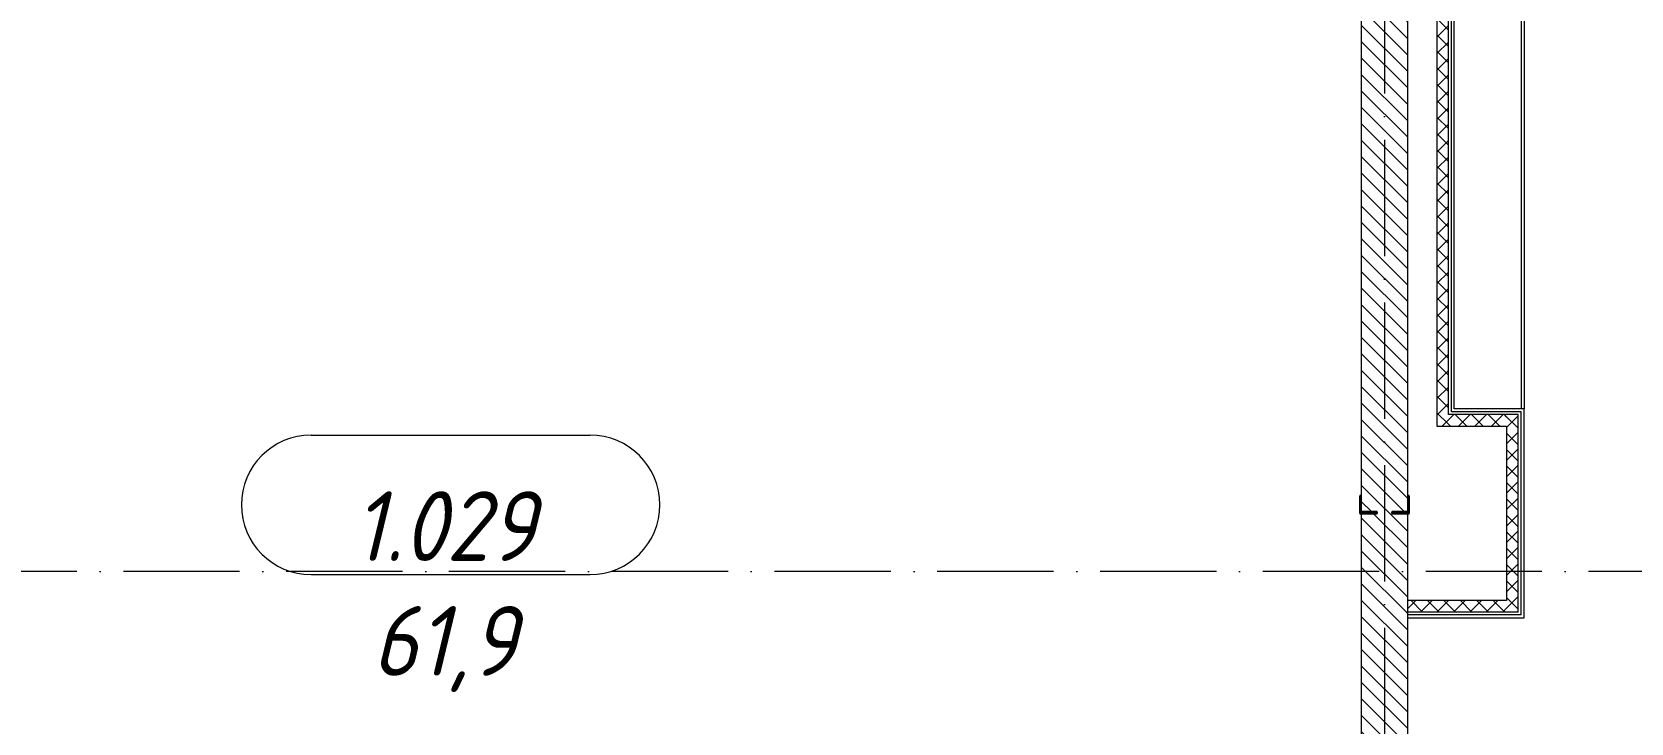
# Model space of a CAD drawing. Header units: millimetres. Extents: x -401725 to 250493, y 305116 to 802890.
# Drawn here: x -127832 to -120955, y 517294 to 520269 of the extents above; entities that cross this region are included whole.
import ezdxf

# ---------------------------------------------------------------- set-up
doc = ezdxf.new("R2010")
doc.units = ezdxf.units.MM
doc.linetypes.add('50_200_ШТРИХ_1Т_ш5_п1_п1_', pattern=[700, 500, -100, 0, -100])
doc.layers.add('A-AREA-IDEN-1', color=7, linetype='Continuous', lineweight=9, true_color=0x000000)
doc.layers.add('A-WALL-____-PATT-3', color=9, linetype='Continuous', lineweight=9, true_color=0x808080)
for name, color, linetype, lineweight in [('A-GENM-____-MCUT', 7, 'Continuous', 25), ('A-GENM-____-OTLN-1', 7, 'Continuous', 25), ('A-WALL-____-MCUT', 7, 'Continuous', 13), ('A-WALL-____-MCUT-1', 7, 'Continuous', 9), ('A-WALL-____-PATT-1', 7, 'Continuous', 9), ('A-WALL-FNSH-MCUT-1', 7, 'Continuous', 9), ('I-WALL-____-OTLN', 7, 'Continuous', 9), ('S-GRID-____-OTLN-1', 7, '50_200_ШТРИХ_1Т_ш5_п1_п1_', 9)]:
    doc.layers.add(name, color=color, linetype=linetype, lineweight=lineweight)
doc.styles.add('ISOCPEUR_I', font='isocpeui.ttf', dxfattribs={"width": 0.9, "height": 2.5})
pattern_1 = [(45, (-176515.067, 459015.94), (-35.35534, 35.35534), []), (135, (-176515.067, 459015.94), (-35.35534, -35.35534), [])]

# ---------------------------------------------------------------- blocks, each defined once
blk = doc.blocks.new('Фахверк_СКБ_Уголок - 200_3600-27915153-АР1_План отверстий 1 этажа в осях 1-64_Ю-ЯЯ')
at = {"layer": 'A-GENM-____-MCUT'}
for p, q in [((125, 156), (50, 156)), ((50, 156), (50, 150)), ((50, 150), (119, 150)), ((119, 150), (119, 81)), ((125, 81), (125, 156)), ((119, 81), (125, 81)), ((125, 19), (119, 19)), ((119, 19), (119, -50)), ((125, -56), (125, 19)), ((119, -50), (50, -50)), ((50, -50), (50, -56)), ((50, -56), (125, -56))]:
    blk.add_line(p, q, dxfattribs=at)
blk = doc.blocks.new('AAR_СКБ_Марка_помещения_1_5 ммп - Номер _ Площадь-27962135-АИ_План этажа_Стены_1')
at = {"layer": 'A-AREA-IDEN-1'}
for p, q in [((-2.987, 3), (3.013, 3)), ((-2.987, 0), (3.013, 0))]:
    blk.add_line(p, q, dxfattribs=at)
for centre, start, end in [((-2.987, 1.5), 90, 270), ((3.013, 1.5), 270, 90)]:
    blk.add_arc(centre, 1.5, start, end, dxfattribs=at)

msp = doc.modelspace()

# ---------------------------------------------------------------- hatches: boundary and pattern name
at = {"layer": 'A-WALL-____-PATT-1'}
h = msp.add_hatch(dxfattribs=at)
h.set_pattern_fill('FP_6', color=256, style=0, pattern_type=2)
h.set_pattern_definition([(135, (-176515.067, 459015.94), (-35.35534, -35.35534), [])])
h.paths.add_polyline_path([(-122115.0675, 514696.983), (-121915.0675, 514696.983), (-121915.0675, 518196.983), (-121984.0675, 518196.983), (-121984.0675, 518202.983), (-121915.0675, 518202.983), (-121915.0675, 521696.983), (-122115.0675, 521696.983), (-122115.0675, 518202.983), (-122046.0675, 518202.983), (-122046.0675, 518196.983), (-122115.0675, 518196.983), (-122115.0675, 516239.7989)], flags=0)
at = {"layer": 'A-WALL-____-PATT-3'}
h = msp.add_hatch(dxfattribs=at)
h.set_pattern_fill('FP_7', color=256, style=0, pattern_type=2)
h.set_pattern_definition(pattern_1)
h.paths.add_polyline_path([(-121440.5892, 514452.983), (-121440.0675, 514452.983), (-121440.0675, 515071.983), (-121490.0675, 515071.983), (-121490.0675, 514452.983)], flags=0)
h.paths.add_polyline_path([(-121490.0675, 517771.983), (-121440.0675, 517771.983), (-121440.0675, 518621.983), (-121490.0675, 518621.983), (-121490.0675, 517821.983)], flags=0)
h.paths.add_polyline_path([(-121440.0675, 521321.983), (-121440.0675, 522121.983), (-121490.0675, 522121.983), (-121490.0675, 521321.983)], flags=0)
h = msp.add_hatch(dxfattribs=at)
h.set_pattern_fill('FP_7', color=256, style=0, pattern_type=2)
h.set_pattern_definition(pattern_1)
h.paths.add_polyline_path([(-121790.0675, 518571.983), (-121740.0675, 518571.983), (-121740.0675, 521371.983), (-121790.0675, 521371.983), (-121790.0675, 519468.7691)], flags=0)
h = msp.add_hatch(dxfattribs=at)
h.set_pattern_fill('FP_7', color=256, style=0, pattern_type=2)
h.set_pattern_definition(pattern_1)
h.paths.add_polyline_path([(-121737.9555, 518571.983), (-121490.0675, 518571.983), (-121490.0675, 518621.983), (-121740.0675, 518621.983), (-121740.0675, 518571.983)], flags=0)
h = msp.add_hatch(dxfattribs=at)
h.set_pattern_fill('FP_7', color=256, style=0, pattern_type=2)
h.set_pattern_definition(pattern_1)
h.paths.add_polyline_path([(-121490.0675, 517771.983), (-121490.0675, 517821.983), (-121915.0675, 517821.983), (-121915.0675, 517771.983), (-121737.9555, 517771.983)], flags=0)

# ---------------------------------------------------------------- linework, layer by layer
at = {"layer": 'A-WALL-____-MCUT'}
for p, q in [((-122115.0675, 521696.983), (-122115.0675, 518271.983)), ((-121915.0675, 518271.983), (-121915.0675, 521696.983)), ((-121790.0675, 521371.983), (-121790.0675, 518571.983)), ((-121740.0675, 518621.983), (-121740.0675, 521321.983)), ((-121440.0675, 518621.983), (-121740.0675, 518621.983)), ((-121440.0675, 517771.983), (-121440.0675, 518621.983)), ((-121790.0675, 518571.983), (-121490.0675, 518571.983)), ((-121490.0675, 518571.983), (-121490.0675, 517821.983)), ((-122115.0675, 518196.983), (-122115.0675, 514696.983)), ((-121915.0675, 514696.983), (-121915.0675, 518196.983)), ((-121490.0675, 517821.983), (-121915.0675, 517821.983)), ((-121440.0675, 517771.983), (-121915.0675, 517771.983))]:
    msp.add_line(p, q, dxfattribs=at)
at = {"layer": 'A-WALL-____-MCUT-1'}
for p, q in [((-121727.5675, 518634.483), (-121727.5675, 521309.483)), ((-121427.5675, 518634.483), (-121727.5675, 518634.483)), ((-121427.5675, 517759.483), (-121427.5675, 518634.483)), ((-121427.5675, 517759.483), (-121915.0675, 517759.483))]:
    msp.add_line(p, q, dxfattribs=at)
at = {"layer": 'A-WALL-FNSH-MCUT-1'}
for p, q in [((-121715.0675, 518646.983), (-121715.0675, 521296.983)), ((-121415.0675, 518646.983), (-121715.0675, 518646.983)), ((-121415.0675, 517746.983), (-121415.0675, 518646.983)), ((-121915.0675, 517746.983), (-121415.0675, 517746.983))]:
    msp.add_line(p, q, dxfattribs=at)
at = {"layer": 'I-WALL-____-OTLN'}
for p, q in [((-121427.5675, 521296.983), (-121427.5675, 518646.983)), ((-121415.0675, 521296.983), (-121415.0675, 518646.983))]:
    msp.add_line(p, q, dxfattribs=at)
at = {"layer": 'S-GRID-____-OTLN-1'}
for p, q in [((-122015.0675, 549908.7924), (-122015.0675, 511907.5288)), ((-101035.027, 517946.983), (-181183.8377, 517946.983))]:
    msp.add_line(p, q, dxfattribs=at)

# ---------------------------------------------------------------- block references
at = {"layer": 'A-AREA-IDEN-1', "xscale": 199.9999999999999, "yscale": 199.9999999999999, "zscale": 199.9999999999999}
msp.add_blockref('AAR_СКБ_Марка_помещения_1_5 ммп - Номер _ Площадь-27962135-АИ_План этажа_Стены_1', (-126033.8967, 517933.7606), dxfattribs=at)
at = {"layer": 'A-GENM-____-OTLN-1', "rotation": 269.9999999999999}
msp.add_blockref('Фахверк_СКБ_Уголок - 200_3600-27915153-АР1_План отверстий 1 этажа в осях 1-64_Ю-ЯЯ', (-122065.0675, 518321.983), dxfattribs=at)

# ---------------------------------------------------------------- texts
at = {"layer": 'A-AREA-IDEN-1', "char_height": 300, "attachment_point": 8, "line_spacing_factor": 1.139951, "style": 'ISOCPEUR_I'}
for s, insert, width in [('\\pxqc,t8.46667,16.93333,25.4,33.86667,42.33333,50.8,59.26667,67.73333,76.2,84.66667,93.13333,101.6,110.06667,118.53333,127,135.46667,143.93333,152.4,160.86667,169.33333,177.8,186.26667,194.73333,203.2,211.66667,220.13333,228.6,237.06667,245.53333,254,262.46667,270.93333;{1.029}', (-126059.3257, 517992.0905), 900), ('\\pxqc,t8.46667,16.93333,25.4,33.86667,42.33333,50.8,59.26667,67.73333,76.2,84.66667,93.13333,101.6,110.06667,118.53333,127,135.46667,143.93333,152.4,160.86667,169.33333,177.8,186.26667,194.73333,203.2,211.66667,220.13333,228.6,237.06667,245.53333,254,262.46667,270.93333;{61,9}', (-126059.3257, 517428.1425), 702)]:
    msp.add_mtext(s, dxfattribs=dict(at, insert=insert, width=width))

doc.saveas('drawing.dxf')
